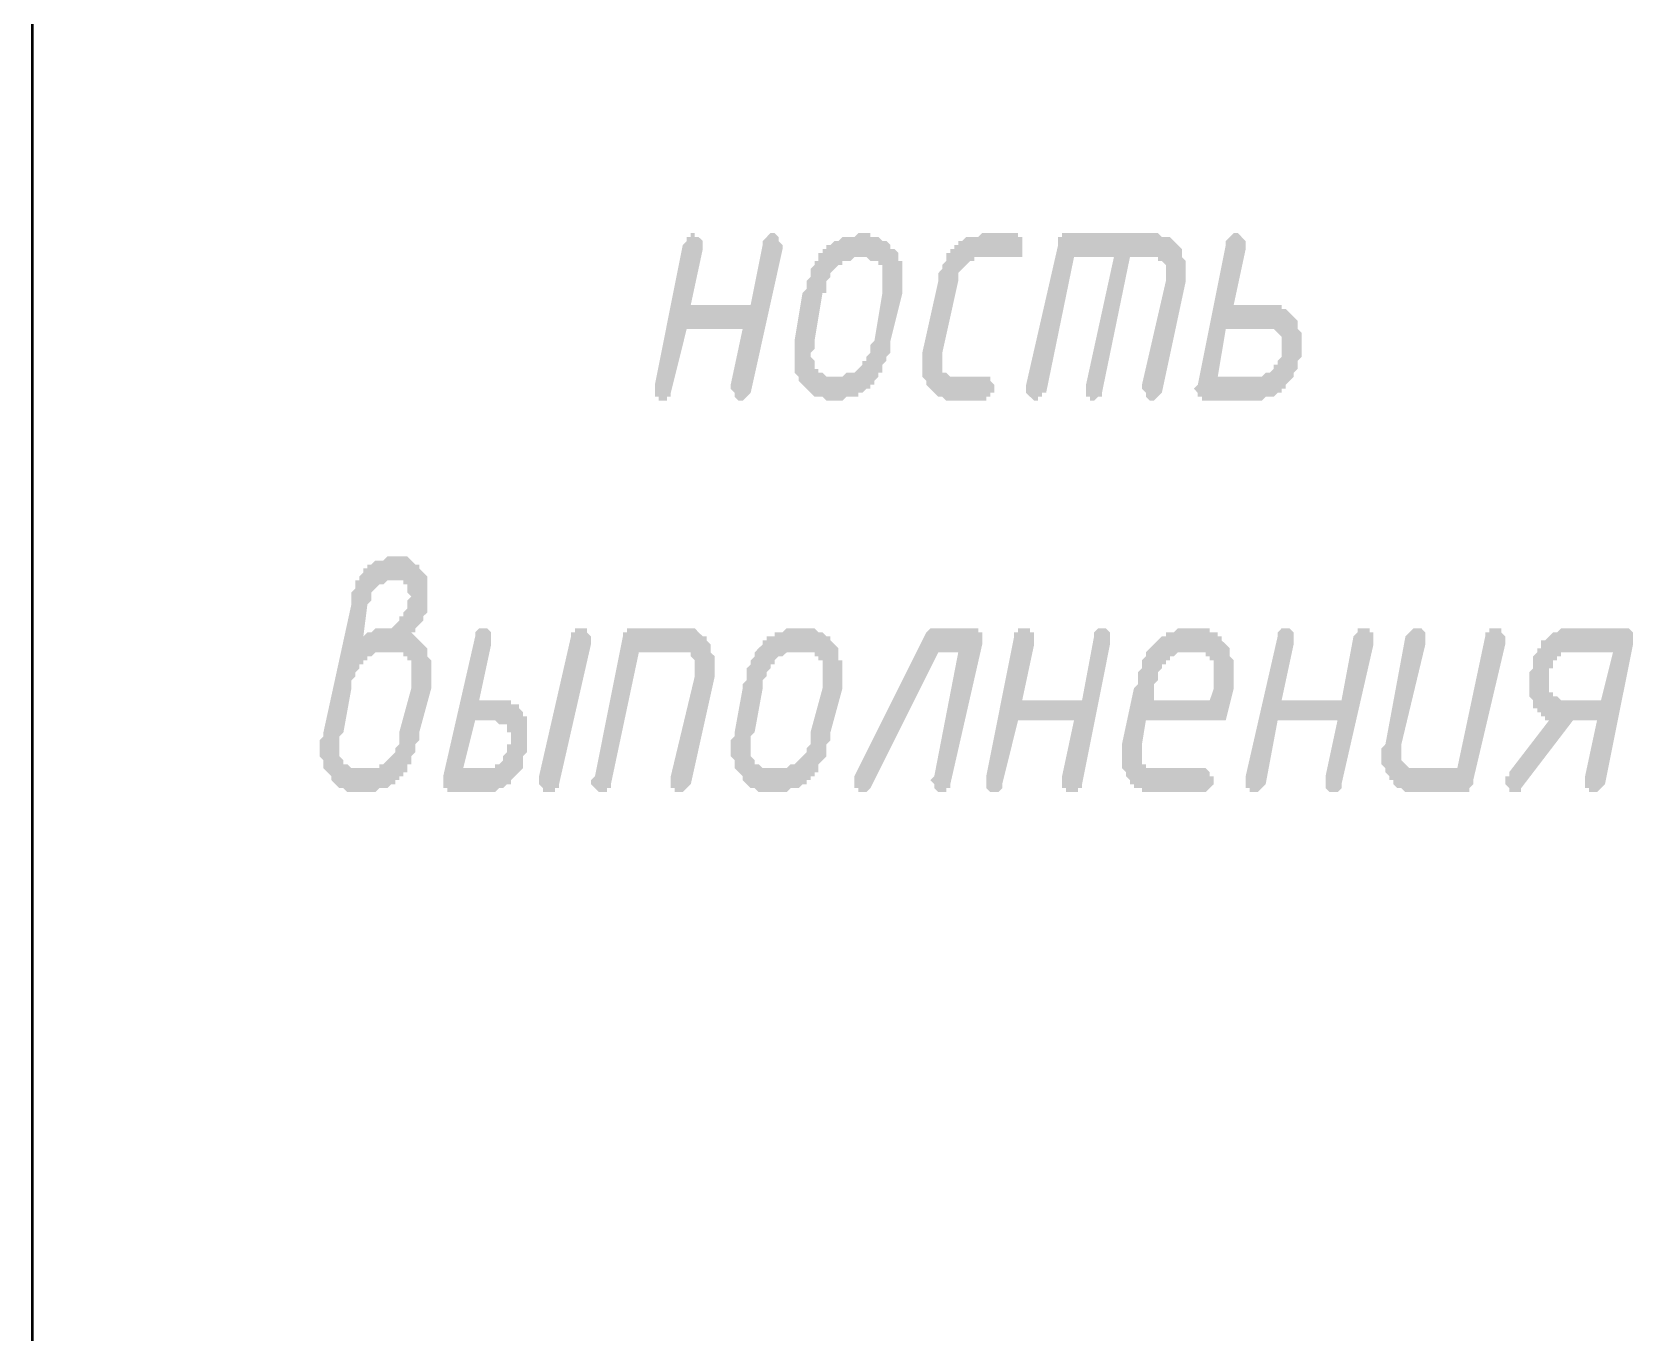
# Model space of a CAD drawing. Header units: millimetres. Extents: x 2279 to 5236, y 896 to 2828.
# Drawn here: x 5145.38 to 5162.36, y 1918.21 to 1932 of the extents above; entities that cross this region are included whole.
import ezdxf

# ---------------------------------------------------------------- set-up
doc = ezdxf.new("R2010")
doc.units = ezdxf.units.MM
doc.layers.add('PDF _!!ТОНКАЯ', color=7, linetype='Continuous')

msp = doc.modelspace()

# ---------------------------------------------------------------- hatches: boundary and pattern name
at = {"layer": 'PDF _!!ТОНКАЯ', "transparency": 33554559}
for points in [[(5152.92, 1928.854), (5152.327, 1928.854), (5152.158, 1928.176), (5152.158, 1928.176), (5152.158, 1928.134), (5152.116, 1928.134), (5152.116, 1928.092), (5152.073, 1928.092), (5152.031, 1928.092), (5152.031, 1928.134), (5151.989, 1928.134), (5151.989, 1928.176), (5151.989, 1928.219), (5151.989, 1928.219), (5151.989, 1928.261), (5151.989, 1928.261), (5152.285, 1929.743), (5152.327, 1929.785), (5152.327, 1929.827), (5152.37, 1929.827), (5152.37, 1929.87), (5152.412, 1929.87), (5152.412, 1929.827), (5152.454, 1929.827), (5152.454, 1929.827), (5152.497, 1929.785), (5152.497, 1929.743), (5152.497, 1929.743), (5152.497, 1929.7), (5152.497, 1929.7), (5152.37, 1929.108), (5153.005, 1929.108), (5153.132, 1929.743), (5153.132, 1929.785), (5153.174, 1929.827), (5153.174, 1929.827), (5153.216, 1929.87), (5153.216, 1929.87), (5153.259, 1929.87), (5153.301, 1929.827), (5153.301, 1929.827), (5153.301, 1929.785), (5153.343, 1929.743), (5153.343, 1929.743), (5153.343, 1929.7), (5153.343, 1929.7), (5153.005, 1928.176), (5153.005, 1928.176), (5152.962, 1928.134), (5152.962, 1928.134), (5152.92, 1928.092), (5152.92, 1928.092), (5152.878, 1928.092), (5152.835, 1928.134), (5152.835, 1928.134), (5152.835, 1928.176), (5152.793, 1928.219), (5152.793, 1928.219), (5152.793, 1928.261), (5152.793, 1928.261)], [(5155.46, 1928.092), (5155.122, 1928.092), (5155.122, 1928.092), (5155.079, 1928.092), (5155.037, 1928.134), (5154.995, 1928.134), (5154.995, 1928.134), (5154.952, 1928.176), (5154.952, 1928.176), (5154.91, 1928.219), (5154.91, 1928.219), (5154.868, 1928.261), (5154.868, 1928.261), (5154.868, 1928.303), (5154.825, 1928.346), (5154.825, 1928.388), (5154.825, 1928.43), (5154.825, 1928.43), (5154.825, 1928.473), (5154.825, 1928.515), (5154.825, 1928.557), (5154.825, 1928.557), (5154.825, 1928.6), (5154.995, 1929.362), (5154.995, 1929.404), (5154.995, 1929.446), (5155.037, 1929.489), (5155.037, 1929.531), (5155.037, 1929.531), (5155.079, 1929.573), (5155.079, 1929.616), (5155.079, 1929.658), (5155.122, 1929.658), (5155.122, 1929.7), (5155.164, 1929.7), (5155.164, 1929.743), (5155.164, 1929.743), (5155.206, 1929.743), (5155.206, 1929.785), (5155.249, 1929.785), (5155.249, 1929.785), (5155.291, 1929.827), (5155.333, 1929.827), (5155.333, 1929.827), (5155.376, 1929.827), (5155.418, 1929.827), (5155.46, 1929.87), (5155.46, 1929.87), (5155.503, 1929.87), (5155.799, 1929.87), (5155.841, 1929.87), (5155.841, 1929.827), (5155.884, 1929.827), (5155.884, 1929.785), (5155.884, 1929.743), (5155.884, 1929.743), (5155.884, 1929.7), (5155.884, 1929.658), (5155.884, 1929.616), (5155.841, 1929.616), (5155.799, 1929.616), (5155.799, 1929.616), (5155.46, 1929.616), (5155.418, 1929.616), (5155.376, 1929.616), (5155.376, 1929.573), (5155.333, 1929.573), (5155.333, 1929.573), (5155.291, 1929.531), (5155.291, 1929.531), (5155.249, 1929.489), (5155.249, 1929.489), (5155.206, 1929.446), (5155.206, 1929.404), (5155.206, 1929.362), (5155.206, 1929.362), (5155.037, 1928.6), (5155.037, 1928.557), (5155.037, 1928.515), (5155.037, 1928.515), (5155.037, 1928.473), (5155.037, 1928.473), (5155.037, 1928.43), (5155.037, 1928.388), (5155.079, 1928.388), (5155.079, 1928.388), (5155.122, 1928.346), (5155.164, 1928.346), (5155.206, 1928.346), (5155.46, 1928.346), (5155.503, 1928.346), (5155.545, 1928.346), (5155.545, 1928.303), (5155.545, 1928.303), (5155.587, 1928.261), (5155.587, 1928.219), (5155.587, 1928.176), (5155.545, 1928.176), (5155.545, 1928.134), (5155.503, 1928.134), (5155.503, 1928.092), (5155.46, 1928.092)], [(5156.265, 1929.743), (5156.265, 1929.785), (5156.265, 1929.827), (5156.307, 1929.827), (5156.307, 1929.87), (5156.349, 1929.87), (5157.323, 1929.87), (5157.323, 1929.87), (5157.365, 1929.827), (5157.408, 1929.827), (5157.408, 1929.827), (5157.45, 1929.827), (5157.492, 1929.785), (5157.492, 1929.785), (5157.535, 1929.743), (5157.535, 1929.743), (5157.577, 1929.7), (5157.577, 1929.658), (5157.577, 1929.658), (5157.577, 1929.616), (5157.619, 1929.573), (5157.619, 1929.531), (5157.619, 1929.489), (5157.619, 1929.489), (5157.619, 1929.446), (5157.619, 1929.404), (5157.619, 1929.362), (5157.619, 1929.362), (5157.365, 1928.176), (5157.365, 1928.176), (5157.323, 1928.134), (5157.323, 1928.134), (5157.281, 1928.092), (5157.281, 1928.092), (5157.238, 1928.092), (5157.196, 1928.134), (5157.196, 1928.134), (5157.196, 1928.176), (5157.154, 1928.219), (5157.154, 1928.219), (5157.154, 1928.261), (5157.154, 1928.261), (5157.408, 1929.362), (5157.408, 1929.404), (5157.408, 1929.446), (5157.408, 1929.446), (5157.408, 1929.489), (5157.408, 1929.531), (5157.408, 1929.531), (5157.365, 1929.573), (5157.365, 1929.573), (5157.323, 1929.573), (5157.323, 1929.616), (5157.281, 1929.616), (5157.238, 1929.616), (5157.027, 1929.616), (5156.73, 1928.176), (5156.73, 1928.176), (5156.73, 1928.134), (5156.688, 1928.134), (5156.646, 1928.092), (5156.646, 1928.092), (5156.603, 1928.092), (5156.603, 1928.134), (5156.561, 1928.134), (5156.561, 1928.176), (5156.561, 1928.219), (5156.561, 1928.219), (5156.561, 1928.261), (5156.561, 1928.261), (5156.857, 1929.616), (5156.434, 1929.616), (5156.138, 1928.176), (5156.095, 1928.176), (5156.095, 1928.134), (5156.053, 1928.134), (5156.053, 1928.092), (5156.011, 1928.092), (5156.011, 1928.092), (5155.968, 1928.134), (5155.968, 1928.134), (5155.926, 1928.176), (5155.926, 1928.219), (5155.926, 1928.219), (5155.926, 1928.261), (5155.926, 1928.261)], [(5151.65, 1925.594), (5151.65, 1925.636), (5151.692, 1925.636), (5151.692, 1925.679), (5151.735, 1925.679), (5151.735, 1925.679), (5152.285, 1925.679), (5152.327, 1925.679), (5152.37, 1925.679), (5152.37, 1925.679), (5152.412, 1925.679), (5152.454, 1925.636), (5152.454, 1925.636), (5152.497, 1925.594), (5152.539, 1925.594), (5152.539, 1925.594), (5152.539, 1925.551), (5152.581, 1925.509), (5152.581, 1925.467), (5152.581, 1925.467), (5152.581, 1925.424), (5152.624, 1925.382), (5152.624, 1925.34), (5152.624, 1925.297), (5152.624, 1925.297), (5152.624, 1925.255), (5152.624, 1925.213), (5152.624, 1925.17), (5152.37, 1924.027), (5152.327, 1923.985), (5152.327, 1923.985), (5152.285, 1923.943), (5152.285, 1923.943), (5152.243, 1923.943), (5152.243, 1923.943), (5152.2, 1923.943), (5152.2, 1923.985), (5152.158, 1923.985), (5152.158, 1924.027), (5152.158, 1924.07), (5152.158, 1924.112), (5152.158, 1924.112), (5152.412, 1925.17), (5152.412, 1925.213), (5152.412, 1925.255), (5152.412, 1925.297), (5152.412, 1925.297), (5152.412, 1925.34), (5152.37, 1925.382), (5152.37, 1925.382), (5152.37, 1925.424), (5152.327, 1925.424), (5152.285, 1925.424), (5152.243, 1925.424), (5152.243, 1925.424), (5151.819, 1925.424), (5151.523, 1924.027), (5151.523, 1923.985), (5151.481, 1923.985), (5151.481, 1923.943), (5151.438, 1923.943), (5151.438, 1923.943), (5151.396, 1923.943), (5151.396, 1923.943), (5151.354, 1923.985), (5151.354, 1923.985), (5151.311, 1924.027), (5151.311, 1924.07), (5151.354, 1924.112), (5151.354, 1924.112)], [(5155.333, 1925.679), (5155.376, 1925.679), (5155.418, 1925.679), (5155.418, 1925.636), (5155.46, 1925.636), (5155.46, 1925.594), (5155.46, 1925.551), (5155.46, 1925.509), (5155.46, 1925.509), (5155.122, 1924.027), (5155.122, 1923.985), (5155.079, 1923.985), (5155.079, 1923.943), (5155.037, 1923.943), (5155.037, 1923.943), (5154.995, 1923.943), (5154.995, 1923.943), (5154.952, 1923.985), (5154.952, 1923.985), (5154.952, 1924.027), (5154.91, 1924.07), (5154.952, 1924.112), (5154.952, 1924.112), (5155.206, 1925.424), (5154.995, 1925.424), (5154.275, 1923.985), (5154.275, 1923.985), (5154.232, 1923.943), (5154.232, 1923.943), (5154.19, 1923.943), (5154.19, 1923.943), (5154.148, 1923.943), (5154.148, 1923.985), (5154.105, 1923.985), (5154.105, 1924.027), (5154.105, 1924.07), (5154.105, 1924.112), (5154.105, 1924.112), (5154.868, 1925.636), (5154.868, 1925.636), (5154.91, 1925.679), (5154.91, 1925.679), (5154.952, 1925.679)], [(5156.434, 1924.705), (5155.841, 1924.705), (5155.672, 1924.027), (5155.672, 1923.985), (5155.672, 1923.985), (5155.63, 1923.943), (5155.587, 1923.943), (5155.587, 1923.943), (5155.545, 1923.943), (5155.545, 1923.943), (5155.503, 1923.985), (5155.503, 1923.985), (5155.503, 1924.027), (5155.503, 1924.07), (5155.503, 1924.112), (5155.503, 1924.112), (5155.799, 1925.594), (5155.799, 1925.636), (5155.841, 1925.636), (5155.841, 1925.679), (5155.884, 1925.679), (5155.884, 1925.679), (5155.926, 1925.679), (5155.968, 1925.679), (5155.968, 1925.636), (5156.011, 1925.636), (5156.011, 1925.594), (5156.011, 1925.551), (5156.011, 1925.509), (5156.011, 1925.509), (5155.884, 1924.916), (5156.519, 1924.916), (5156.646, 1925.594), (5156.646, 1925.636), (5156.646, 1925.636), (5156.688, 1925.679), (5156.73, 1925.679), (5156.73, 1925.679), (5156.773, 1925.679), (5156.773, 1925.679), (5156.815, 1925.636), (5156.815, 1925.636), (5156.815, 1925.594), (5156.815, 1925.551), (5156.815, 1925.509), (5156.815, 1925.509), (5156.519, 1924.027), (5156.519, 1923.985), (5156.476, 1923.985), (5156.476, 1923.943), (5156.434, 1923.943), (5156.434, 1923.943), (5156.392, 1923.943), (5156.349, 1923.943), (5156.349, 1923.985), (5156.307, 1923.985), (5156.307, 1924.027), (5156.307, 1924.07), (5156.307, 1924.112), (5156.307, 1924.112)], [(5159.228, 1924.705), (5158.593, 1924.705), (5158.466, 1924.027), (5158.424, 1923.985), (5158.424, 1923.985), (5158.381, 1923.943), (5158.381, 1923.943), (5158.339, 1923.943), (5158.339, 1923.943), (5158.297, 1923.943), (5158.297, 1923.985), (5158.254, 1923.985), (5158.254, 1924.027), (5158.254, 1924.07), (5158.254, 1924.112), (5158.254, 1924.112), (5158.593, 1925.594), (5158.593, 1925.636), (5158.593, 1925.636), (5158.635, 1925.679), (5158.635, 1925.679), (5158.678, 1925.679), (5158.72, 1925.679), (5158.72, 1925.679), (5158.762, 1925.636), (5158.762, 1925.636), (5158.762, 1925.594), (5158.762, 1925.551), (5158.762, 1925.509), (5158.762, 1925.509), (5158.635, 1924.916), (5159.27, 1924.916), (5159.397, 1925.594), (5159.44, 1925.636), (5159.44, 1925.636), (5159.44, 1925.679), (5159.482, 1925.679), (5159.524, 1925.679), (5159.524, 1925.679), (5159.567, 1925.679), (5159.567, 1925.636), (5159.609, 1925.636), (5159.609, 1925.594), (5159.609, 1925.551), (5159.609, 1925.509), (5159.609, 1925.509), (5159.27, 1924.027), (5159.27, 1923.985), (5159.27, 1923.985), (5159.228, 1923.943), (5159.186, 1923.943), (5159.186, 1923.943), (5159.143, 1923.943), (5159.143, 1923.943), (5159.101, 1923.985), (5159.101, 1923.985), (5159.101, 1924.027), (5159.101, 1924.07), (5159.101, 1924.112), (5159.101, 1924.112)], [(5160.794, 1925.594), (5160.794, 1925.636), (5160.837, 1925.636), (5160.837, 1925.679), (5160.879, 1925.679), (5160.879, 1925.679), (5160.921, 1925.679), (5160.964, 1925.679), (5160.964, 1925.636), (5160.964, 1925.636), (5161.006, 1925.594), (5161.006, 1925.551), (5161.006, 1925.509), (5161.006, 1925.509), (5160.667, 1924.07), (5160.667, 1924.027), (5160.625, 1923.985), (5160.625, 1923.985), (5160.625, 1923.943), (5160.583, 1923.943), (5160.54, 1923.943), (5160.54, 1923.943), (5160.032, 1923.943), (5159.99, 1923.943), (5159.948, 1923.943), (5159.948, 1923.943), (5159.905, 1923.985), (5159.863, 1923.985), (5159.863, 1923.985), (5159.821, 1924.027), (5159.821, 1924.027), (5159.821, 1924.07), (5159.778, 1924.07), (5159.778, 1924.112), (5159.736, 1924.154), (5159.736, 1924.197), (5159.736, 1924.197), (5159.694, 1924.239), (5159.694, 1924.281), (5159.694, 1924.324), (5159.694, 1924.324), (5159.694, 1924.366), (5159.694, 1924.408), (5159.736, 1924.451), (5159.948, 1925.594), (5159.99, 1925.636), (5159.99, 1925.636), (5160.032, 1925.679), (5160.032, 1925.679), (5160.075, 1925.679), (5160.075, 1925.679), (5160.117, 1925.679), (5160.159, 1925.636), (5160.159, 1925.636), (5160.159, 1925.594), (5160.159, 1925.551), (5160.159, 1925.509), (5160.159, 1925.509), (5159.905, 1924.451), (5159.905, 1924.408), (5159.905, 1924.366), (5159.905, 1924.366), (5159.905, 1924.324), (5159.905, 1924.281), (5159.948, 1924.239), (5159.948, 1924.239), (5159.99, 1924.197), (5159.99, 1924.197), (5160.032, 1924.197), (5160.075, 1924.197), (5160.075, 1924.197), (5160.498, 1924.197)]]:
    msp.add_hatch(color=256, dxfattribs=at).paths.add_polyline_path(points)
h = msp.add_hatch(color=256, dxfattribs=at)
h.paths.add_polyline_path([(5153.47, 1928.727), (5153.555, 1929.235), (5153.597, 1929.277), (5153.597, 1929.319), (5153.597, 1929.362), (5153.64, 1929.404), (5153.64, 1929.446), (5153.64, 1929.489), (5153.64, 1929.489), (5153.682, 1929.531), (5153.682, 1929.573), (5153.724, 1929.573), (5153.724, 1929.616), (5153.724, 1929.658), (5153.767, 1929.658), (5153.767, 1929.7), (5153.809, 1929.7), (5153.809, 1929.743), (5153.851, 1929.743), (5153.851, 1929.743), (5153.894, 1929.785), (5153.894, 1929.785), (5153.936, 1929.785), (5153.978, 1929.827), (5153.978, 1929.827), (5154.021, 1929.827), (5154.063, 1929.827), (5154.105, 1929.827), (5154.105, 1929.827), (5154.148, 1929.87), (5154.19, 1929.87), (5154.232, 1929.87), (5154.275, 1929.87), (5154.275, 1929.827), (5154.317, 1929.827), (5154.36, 1929.827), (5154.36, 1929.827), (5154.402, 1929.785), (5154.444, 1929.785), (5154.444, 1929.785), (5154.487, 1929.743), (5154.487, 1929.7), (5154.529, 1929.7), (5154.529, 1929.7), (5154.571, 1929.658), (5154.571, 1929.616), (5154.571, 1929.573), (5154.614, 1929.573), (5154.614, 1929.531), (5154.614, 1929.489), (5154.614, 1929.446), (5154.614, 1929.404), (5154.614, 1929.362), (5154.614, 1929.362), (5154.614, 1929.319), (5154.614, 1929.277), (5154.614, 1929.235), (5154.614, 1929.235), (5154.487, 1928.727), (5154.487, 1928.684), (5154.487, 1928.642), (5154.487, 1928.6), (5154.444, 1928.557), (5154.444, 1928.515), (5154.444, 1928.515), (5154.402, 1928.473), (5154.402, 1928.43), (5154.402, 1928.388), (5154.36, 1928.388), (5154.36, 1928.388), (5154.36, 1928.346), (5154.317, 1928.303), (5154.317, 1928.303), (5154.317, 1928.261), (5154.275, 1928.261), (5154.275, 1928.219), (5154.232, 1928.219), (5154.19, 1928.176), (5154.19, 1928.176), (5154.148, 1928.176), (5154.148, 1928.134), (5154.105, 1928.134), (5154.063, 1928.134), (5154.021, 1928.134), (5154.021, 1928.134), (5153.978, 1928.092), (5153.936, 1928.092), (5153.894, 1928.092), (5153.851, 1928.092), (5153.851, 1928.092), (5153.809, 1928.092), (5153.809, 1928.092), (5153.767, 1928.134), (5153.724, 1928.134), (5153.682, 1928.134), (5153.682, 1928.134), (5153.64, 1928.176), (5153.64, 1928.176), (5153.597, 1928.219), (5153.597, 1928.219), (5153.555, 1928.261), (5153.555, 1928.261), (5153.513, 1928.303), (5153.513, 1928.346), (5153.513, 1928.346), (5153.47, 1928.388), (5153.47, 1928.43), (5153.47, 1928.473), (5153.47, 1928.515), (5153.47, 1928.557), (5153.47, 1928.6), (5153.47, 1928.6), (5153.47, 1928.642), (5153.47, 1928.684), (5153.47, 1928.727), (5153.47, 1928.727)], flags=0)
h.paths.add_polyline_path([(5154.317, 1928.727), (5154.402, 1929.235), (5154.402, 1929.277), (5154.402, 1929.319), (5154.402, 1929.362), (5154.402, 1929.362), (5154.402, 1929.404), (5154.402, 1929.446), (5154.402, 1929.446), (5154.402, 1929.489), (5154.402, 1929.531), (5154.36, 1929.531), (5154.36, 1929.573), (5154.317, 1929.573), (5154.275, 1929.573), (5154.275, 1929.573), (5154.232, 1929.616), (5154.19, 1929.616), (5154.19, 1929.616), (5154.148, 1929.616), (5154.105, 1929.616), (5154.063, 1929.573), (5154.063, 1929.573), (5154.021, 1929.573), (5153.978, 1929.573), (5153.978, 1929.531), (5153.936, 1929.531), (5153.936, 1929.531), (5153.894, 1929.489), (5153.894, 1929.489), (5153.851, 1929.446), (5153.851, 1929.404), (5153.851, 1929.404), (5153.809, 1929.362), (5153.809, 1929.319), (5153.809, 1929.277), (5153.809, 1929.235), (5153.767, 1929.235), (5153.682, 1928.727), (5153.682, 1928.684), (5153.682, 1928.642), (5153.64, 1928.6), (5153.64, 1928.6), (5153.64, 1928.557), (5153.682, 1928.515), (5153.682, 1928.473), (5153.682, 1928.473), (5153.682, 1928.43), (5153.724, 1928.43), (5153.724, 1928.388), (5153.767, 1928.388), (5153.767, 1928.388), (5153.809, 1928.346), (5153.851, 1928.346), (5153.894, 1928.346), (5153.894, 1928.346), (5153.936, 1928.346), (5153.978, 1928.346), (5153.978, 1928.346), (5154.021, 1928.388), (5154.063, 1928.388), (5154.063, 1928.388), (5154.105, 1928.388), (5154.148, 1928.43), (5154.148, 1928.43), (5154.19, 1928.473), (5154.19, 1928.473), (5154.19, 1928.515), (5154.232, 1928.515), (5154.232, 1928.557), (5154.275, 1928.6), (5154.275, 1928.642), (5154.275, 1928.642), (5154.275, 1928.684), (5154.317, 1928.727)], flags=0)
h = msp.add_hatch(color=256, dxfattribs=at)
h.paths.add_polyline_path([(5157.831, 1928.092), (5157.789, 1928.092), (5157.789, 1928.134), (5157.746, 1928.134), (5157.746, 1928.176), (5157.704, 1928.219), (5157.704, 1928.219), (5157.746, 1928.261), (5157.746, 1928.261), (5158.043, 1929.743), (5158.043, 1929.785), (5158.085, 1929.827), (5158.085, 1929.827), (5158.127, 1929.87), (5158.127, 1929.87), (5158.17, 1929.87), (5158.212, 1929.827), (5158.212, 1929.827), (5158.254, 1929.785), (5158.254, 1929.743), (5158.254, 1929.743), (5158.254, 1929.7), (5158.254, 1929.7), (5158.127, 1929.108), (5158.551, 1929.108), (5158.551, 1929.108), (5158.593, 1929.108), (5158.635, 1929.108), (5158.635, 1929.065), (5158.678, 1929.065), (5158.72, 1929.023), (5158.72, 1929.023), (5158.762, 1928.981), (5158.762, 1928.981), (5158.762, 1928.981), (5158.805, 1928.938), (5158.805, 1928.896), (5158.805, 1928.854), (5158.847, 1928.811), (5158.847, 1928.811), (5158.847, 1928.769), (5158.847, 1928.727), (5158.847, 1928.684), (5158.847, 1928.684), (5158.847, 1928.642), (5158.847, 1928.6), (5158.847, 1928.557), (5158.805, 1928.515), (5158.805, 1928.473), (5158.805, 1928.43), (5158.762, 1928.388), (5158.762, 1928.388), (5158.762, 1928.346), (5158.72, 1928.303), (5158.72, 1928.303), (5158.678, 1928.261), (5158.678, 1928.219), (5158.678, 1928.219), (5158.635, 1928.219), (5158.635, 1928.176), (5158.593, 1928.176), (5158.551, 1928.134), (5158.551, 1928.134), (5158.508, 1928.134), (5158.466, 1928.134), (5158.466, 1928.134), (5158.424, 1928.092), (5158.381, 1928.092), (5158.339, 1928.092), (5158.297, 1928.092)], flags=0)
h.paths.add_polyline_path([(5158.466, 1928.854), (5158.043, 1928.854), (5157.958, 1928.346), (5158.381, 1928.346), (5158.381, 1928.346), (5158.424, 1928.346), (5158.466, 1928.388), (5158.466, 1928.388), (5158.508, 1928.388), (5158.551, 1928.43), (5158.551, 1928.43), (5158.551, 1928.473), (5158.593, 1928.473), (5158.593, 1928.515), (5158.635, 1928.557), (5158.635, 1928.6), (5158.635, 1928.6), (5158.635, 1928.642), (5158.635, 1928.684), (5158.635, 1928.684), (5158.635, 1928.727), (5158.635, 1928.769), (5158.635, 1928.769), (5158.593, 1928.811), (5158.593, 1928.811), (5158.551, 1928.854), (5158.551, 1928.854), (5158.508, 1928.854), (5158.466, 1928.854)], flags=0)
h = msp.add_hatch(color=256, dxfattribs=at)
h.paths.add_polyline_path([(5148.898, 1925.594), (5148.898, 1925.594), (5148.941, 1925.636), (5148.983, 1925.636), (5149.025, 1925.679), (5149.025, 1925.679), (5149.068, 1925.679), (5149.11, 1925.679), (5149.11, 1925.679), (5149.152, 1925.679), (5149.195, 1925.679), (5149.195, 1925.679), (5149.237, 1925.721), (5149.237, 1925.721), (5149.279, 1925.763), (5149.279, 1925.806), (5149.322, 1925.806), (5149.322, 1925.848), (5149.364, 1925.89), (5149.364, 1925.933), (5149.364, 1925.933), (5149.364, 1925.975), (5149.406, 1926.017), (5149.406, 1926.017), (5149.364, 1926.06), (5149.364, 1926.102), (5149.364, 1926.102), (5149.364, 1926.144), (5149.322, 1926.144), (5149.322, 1926.187), (5149.279, 1926.187), (5149.237, 1926.187), (5149.237, 1926.187), (5149.195, 1926.187), (5149.152, 1926.187), (5149.152, 1926.187), (5149.11, 1926.144), (5149.068, 1926.144), (5149.068, 1926.144), (5149.025, 1926.102), (5149.025, 1926.102), (5148.983, 1926.06), (5148.983, 1926.017), (5148.983, 1925.975), (5148.983, 1925.975), (5148.941, 1925.933)], flags=0)
h.paths.add_polyline_path([(5148.771, 1925.933), (5148.771, 1925.975), (5148.771, 1926.017), (5148.771, 1926.06), (5148.814, 1926.102), (5148.814, 1926.144), (5148.814, 1926.187), (5148.856, 1926.187), (5148.856, 1926.229), (5148.898, 1926.271), (5148.898, 1926.271), (5148.898, 1926.314), (5148.941, 1926.314), (5148.941, 1926.356), (5148.983, 1926.356), (5148.983, 1926.356), (5149.025, 1926.398), (5149.068, 1926.398), (5149.068, 1926.398), (5149.11, 1926.398), (5149.152, 1926.441), (5149.195, 1926.441), (5149.195, 1926.441), (5149.237, 1926.441), (5149.279, 1926.441), (5149.322, 1926.441), (5149.322, 1926.441), (5149.364, 1926.441), (5149.406, 1926.398), (5149.406, 1926.398), (5149.449, 1926.356), (5149.491, 1926.356), (5149.491, 1926.314), (5149.491, 1926.314), (5149.533, 1926.271), (5149.533, 1926.271), (5149.576, 1926.229), (5149.576, 1926.187), (5149.576, 1926.144), (5149.576, 1926.144), (5149.576, 1926.102), (5149.576, 1926.06), (5149.576, 1926.06), (5149.576, 1926.017), (5149.576, 1925.975), (5149.576, 1925.933), (5149.576, 1925.89), (5149.576, 1925.848), (5149.533, 1925.806), (5149.533, 1925.806), (5149.533, 1925.763), (5149.491, 1925.721), (5149.491, 1925.721), (5149.449, 1925.679), (5149.449, 1925.636), (5149.406, 1925.636), (5149.406, 1925.636), (5149.449, 1925.594), (5149.449, 1925.594), (5149.491, 1925.551), (5149.491, 1925.551), (5149.533, 1925.509), (5149.533, 1925.509), (5149.576, 1925.467), (5149.576, 1925.424), (5149.576, 1925.424), (5149.576, 1925.382), (5149.618, 1925.34), (5149.618, 1925.297), (5149.618, 1925.255), (5149.618, 1925.213), (5149.618, 1925.213), (5149.618, 1925.17), (5149.618, 1925.128), (5149.618, 1925.086), (5149.618, 1925.043), (5149.491, 1924.578), (5149.491, 1924.535), (5149.491, 1924.493), (5149.449, 1924.451), (5149.449, 1924.408), (5149.449, 1924.366), (5149.406, 1924.324), (5149.406, 1924.281), (5149.406, 1924.239), (5149.364, 1924.239), (5149.364, 1924.197), (5149.364, 1924.154), (5149.322, 1924.154), (5149.322, 1924.112), (5149.279, 1924.112), (5149.279, 1924.07), (5149.237, 1924.07), (5149.237, 1924.027), (5149.195, 1924.027), (5149.195, 1924.027), (5149.152, 1923.985), (5149.11, 1923.985), (5149.11, 1923.985), (5149.068, 1923.985), (5149.025, 1923.943), (5149.025, 1923.943), (5148.983, 1923.943), (5148.941, 1923.943), (5148.898, 1923.943), (5148.856, 1923.943), (5148.856, 1923.943), (5148.814, 1923.943), (5148.771, 1923.943), (5148.771, 1923.943), (5148.729, 1923.943), (5148.687, 1923.985), (5148.687, 1923.985), (5148.644, 1923.985), (5148.602, 1924.027), (5148.602, 1924.027), (5148.56, 1924.07), (5148.56, 1924.07), (5148.56, 1924.112), (5148.517, 1924.154), (5148.517, 1924.154), (5148.475, 1924.197), (5148.475, 1924.239), (5148.475, 1924.281), (5148.475, 1924.281), (5148.433, 1924.324), (5148.433, 1924.366), (5148.433, 1924.408), (5148.433, 1924.408), (5148.433, 1924.451), (5148.433, 1924.493), (5148.475, 1924.535), (5148.475, 1924.578)], flags=0)
h.paths.add_polyline_path([(5149.279, 1924.578), (5149.406, 1925.043), (5149.406, 1925.086), (5149.406, 1925.128), (5149.406, 1925.17), (5149.406, 1925.213), (5149.406, 1925.255), (5149.406, 1925.255), (5149.406, 1925.297), (5149.406, 1925.34), (5149.364, 1925.34), (5149.364, 1925.382), (5149.322, 1925.382), (5149.322, 1925.424), (5149.279, 1925.424), (5149.237, 1925.424), (5149.237, 1925.424), (5149.195, 1925.424), (5149.152, 1925.424), (5149.152, 1925.424), (5149.11, 1925.424), (5149.068, 1925.424), (5149.025, 1925.424), (5149.025, 1925.424), (5148.983, 1925.382), (5148.983, 1925.382), (5148.941, 1925.382), (5148.941, 1925.34), (5148.898, 1925.34), (5148.898, 1925.297), (5148.856, 1925.297), (5148.856, 1925.255), (5148.814, 1925.213), (5148.814, 1925.213), (5148.814, 1925.17), (5148.771, 1925.128), (5148.771, 1925.086), (5148.771, 1925.043), (5148.687, 1924.578), (5148.644, 1924.535), (5148.644, 1924.493), (5148.644, 1924.451), (5148.644, 1924.408), (5148.644, 1924.366), (5148.644, 1924.366), (5148.644, 1924.324), (5148.687, 1924.281), (5148.687, 1924.281), (5148.687, 1924.239), (5148.729, 1924.239), (5148.729, 1924.239), (5148.771, 1924.197), (5148.814, 1924.197), (5148.856, 1924.197), (5148.856, 1924.197), (5148.898, 1924.197), (5148.941, 1924.197), (5148.941, 1924.197), (5148.983, 1924.197), (5149.025, 1924.197), (5149.068, 1924.197), (5149.068, 1924.239), (5149.11, 1924.239), (5149.11, 1924.239), (5149.152, 1924.281), (5149.152, 1924.281), (5149.195, 1924.324), (5149.195, 1924.324), (5149.237, 1924.366), (5149.237, 1924.408), (5149.237, 1924.408), (5149.279, 1924.451), (5149.279, 1924.493), (5149.279, 1924.535), (5149.279, 1924.578)], flags=0)
h = msp.add_hatch(color=256, dxfattribs=at)
h.paths.add_polyline_path([(5149.83, 1923.943), (5149.83, 1923.943), (5149.787, 1923.943), (5149.787, 1923.985), (5149.745, 1923.985), (5149.745, 1924.027), (5149.745, 1924.07), (5149.745, 1924.112), (5149.745, 1924.112), (5150.084, 1925.594), (5150.084, 1925.636), (5150.084, 1925.636), (5150.126, 1925.679), (5150.126, 1925.679), (5150.168, 1925.679), (5150.211, 1925.679), (5150.211, 1925.679), (5150.253, 1925.636), (5150.253, 1925.636), (5150.253, 1925.594), (5150.253, 1925.551), (5150.253, 1925.509), (5150.253, 1925.509), (5150.126, 1924.916), (5150.338, 1924.916), (5150.38, 1924.916), (5150.38, 1924.916), (5150.422, 1924.916), (5150.465, 1924.916), (5150.465, 1924.874), (5150.507, 1924.874), (5150.549, 1924.874), (5150.549, 1924.832), (5150.549, 1924.832), (5150.592, 1924.789), (5150.592, 1924.747), (5150.634, 1924.747), (5150.634, 1924.705), (5150.634, 1924.662), (5150.634, 1924.62), (5150.634, 1924.578), (5150.634, 1924.535), (5150.634, 1924.535), (5150.634, 1924.493), (5150.634, 1924.451), (5150.634, 1924.451), (5150.634, 1924.408), (5150.634, 1924.366), (5150.592, 1924.324), (5150.592, 1924.281), (5150.592, 1924.239), (5150.592, 1924.197), (5150.549, 1924.154), (5150.549, 1924.154), (5150.507, 1924.112), (5150.507, 1924.112), (5150.465, 1924.07), (5150.465, 1924.07), (5150.465, 1924.027), (5150.422, 1924.027), (5150.38, 1923.985), (5150.38, 1923.985), (5150.338, 1923.985), (5150.338, 1923.985), (5150.295, 1923.943), (5150.253, 1923.943), (5150.211, 1923.943), (5150.211, 1923.943), (5150.168, 1923.943), (5150.126, 1923.943)], flags=0)
h.paths.add_polyline_path([(5150.295, 1924.705), (5150.084, 1924.705), (5149.957, 1924.197), (5150.168, 1924.197), (5150.211, 1924.197), (5150.253, 1924.197), (5150.253, 1924.197), (5150.295, 1924.197), (5150.295, 1924.239), (5150.338, 1924.239), (5150.38, 1924.281), (5150.38, 1924.281), (5150.38, 1924.324), (5150.422, 1924.366), (5150.422, 1924.366), (5150.422, 1924.408), (5150.422, 1924.451), (5150.465, 1924.451), (5150.465, 1924.493), (5150.465, 1924.535), (5150.465, 1924.578), (5150.422, 1924.578), (5150.422, 1924.62), (5150.422, 1924.662), (5150.38, 1924.662), (5150.38, 1924.662), (5150.338, 1924.662), (5150.295, 1924.705), (5150.295, 1924.705)], flags=0)
h.paths.add_polyline_path([(5151.1, 1925.594), (5151.1, 1925.636), (5151.142, 1925.636), (5151.142, 1925.679), (5151.184, 1925.679), (5151.184, 1925.679), (5151.227, 1925.679), (5151.269, 1925.679), (5151.269, 1925.636), (5151.269, 1925.636), (5151.311, 1925.594), (5151.311, 1925.551), (5151.311, 1925.509), (5151.311, 1925.509), (5150.973, 1924.027), (5150.973, 1923.985), (5150.93, 1923.985), (5150.93, 1923.943), (5150.888, 1923.943), (5150.888, 1923.943), (5150.846, 1923.943), (5150.803, 1923.943), (5150.803, 1923.985), (5150.803, 1923.985), (5150.761, 1924.027), (5150.761, 1924.07), (5150.761, 1924.112), (5150.761, 1924.112)], flags=0)
h = msp.add_hatch(color=256, dxfattribs=at)
h.paths.add_polyline_path([(5152.835, 1924.578), (5152.92, 1925.043), (5152.92, 1925.086), (5152.962, 1925.128), (5152.962, 1925.17), (5152.962, 1925.213), (5152.962, 1925.255), (5153.005, 1925.297), (5153.005, 1925.34), (5153.047, 1925.382), (5153.047, 1925.382), (5153.047, 1925.424), (5153.089, 1925.467), (5153.089, 1925.467), (5153.132, 1925.509), (5153.132, 1925.509), (5153.132, 1925.551), (5153.174, 1925.551), (5153.174, 1925.594), (5153.216, 1925.594), (5153.259, 1925.594), (5153.259, 1925.636), (5153.301, 1925.636), (5153.301, 1925.636), (5153.343, 1925.636), (5153.386, 1925.679), (5153.428, 1925.679), (5153.428, 1925.679), (5153.47, 1925.679), (5153.513, 1925.679), (5153.555, 1925.679), (5153.597, 1925.679), (5153.597, 1925.679), (5153.64, 1925.679), (5153.682, 1925.679), (5153.682, 1925.679), (5153.724, 1925.636), (5153.767, 1925.636), (5153.767, 1925.636), (5153.809, 1925.594), (5153.851, 1925.594), (5153.851, 1925.551), (5153.851, 1925.551), (5153.894, 1925.509), (5153.894, 1925.509), (5153.936, 1925.467), (5153.936, 1925.424), (5153.936, 1925.382), (5153.936, 1925.34), (5153.978, 1925.34), (5153.978, 1925.297), (5153.978, 1925.255), (5153.978, 1925.213), (5153.978, 1925.213), (5153.978, 1925.17), (5153.978, 1925.128), (5153.978, 1925.086), (5153.978, 1925.043), (5153.851, 1924.578), (5153.851, 1924.535), (5153.851, 1924.493), (5153.809, 1924.451), (5153.809, 1924.408), (5153.809, 1924.366), (5153.809, 1924.324), (5153.767, 1924.281), (5153.767, 1924.281), (5153.724, 1924.239), (5153.724, 1924.197), (5153.724, 1924.197), (5153.724, 1924.154), (5153.682, 1924.154), (5153.682, 1924.112), (5153.64, 1924.112), (5153.64, 1924.07), (5153.597, 1924.07), (5153.597, 1924.027), (5153.555, 1924.027), (5153.555, 1924.027), (5153.513, 1923.985), (5153.47, 1923.985), (5153.47, 1923.985), (5153.428, 1923.985), (5153.386, 1923.943), (5153.343, 1923.943), (5153.343, 1923.943), (5153.301, 1923.943), (5153.259, 1923.943), (5153.216, 1923.943), (5153.216, 1923.943), (5153.174, 1923.943), (5153.132, 1923.943), (5153.089, 1923.943), (5153.089, 1923.943), (5153.047, 1923.985), (5153.047, 1923.985), (5153.005, 1923.985), (5152.962, 1924.027), (5152.962, 1924.027), (5152.92, 1924.07), (5152.92, 1924.07), (5152.92, 1924.112), (5152.878, 1924.154), (5152.878, 1924.154), (5152.835, 1924.197), (5152.835, 1924.239), (5152.835, 1924.281), (5152.835, 1924.281), (5152.793, 1924.324), (5152.793, 1924.366), (5152.793, 1924.408), (5152.793, 1924.408), (5152.793, 1924.451), (5152.793, 1924.493), (5152.835, 1924.535), (5152.835, 1924.578)], flags=0)
h.paths.add_polyline_path([(5153.64, 1924.578), (5153.767, 1925.043), (5153.767, 1925.086), (5153.767, 1925.128), (5153.767, 1925.17), (5153.767, 1925.213), (5153.767, 1925.255), (5153.767, 1925.255), (5153.767, 1925.297), (5153.767, 1925.34), (5153.724, 1925.34), (5153.724, 1925.382), (5153.682, 1925.382), (5153.682, 1925.424), (5153.64, 1925.424), (5153.597, 1925.424), (5153.597, 1925.424), (5153.555, 1925.424), (5153.513, 1925.424), (5153.513, 1925.424), (5153.47, 1925.424), (5153.428, 1925.424), (5153.386, 1925.424), (5153.386, 1925.424), (5153.343, 1925.382), (5153.343, 1925.382), (5153.301, 1925.382), (5153.259, 1925.34), (5153.259, 1925.34), (5153.259, 1925.297), (5153.216, 1925.297), (5153.216, 1925.255), (5153.174, 1925.213), (5153.174, 1925.213), (5153.174, 1925.17), (5153.132, 1925.128), (5153.132, 1925.086), (5153.132, 1925.043), (5153.047, 1924.578), (5153.005, 1924.535), (5153.005, 1924.493), (5153.005, 1924.451), (5153.005, 1924.408), (5153.005, 1924.366), (5153.005, 1924.366), (5153.005, 1924.324), (5153.047, 1924.281), (5153.047, 1924.281), (5153.047, 1924.239), (5153.089, 1924.239), (5153.089, 1924.239), (5153.132, 1924.197), (5153.174, 1924.197), (5153.216, 1924.197), (5153.216, 1924.197), (5153.259, 1924.197), (5153.301, 1924.197), (5153.301, 1924.197), (5153.343, 1924.197), (5153.386, 1924.197), (5153.386, 1924.197), (5153.428, 1924.239), (5153.47, 1924.239), (5153.47, 1924.239), (5153.513, 1924.281), (5153.513, 1924.281), (5153.555, 1924.324), (5153.555, 1924.324), (5153.597, 1924.366), (5153.597, 1924.408), (5153.597, 1924.408), (5153.64, 1924.451), (5153.64, 1924.493), (5153.64, 1924.535), (5153.64, 1924.578)], flags=0)
h = msp.add_hatch(color=256, dxfattribs=at)
h.paths.add_polyline_path([(5157.916, 1925.043), (5157.916, 1925.086), (5157.916, 1925.128), (5157.916, 1925.17), (5157.916, 1925.213), (5157.916, 1925.255), (5157.916, 1925.255), (5157.916, 1925.297), (5157.916, 1925.34), (5157.873, 1925.34), (5157.873, 1925.382), (5157.831, 1925.382), (5157.831, 1925.424), (5157.789, 1925.424), (5157.789, 1925.424), (5157.746, 1925.424), (5157.704, 1925.424), (5157.662, 1925.424), (5157.662, 1925.424), (5157.619, 1925.424), (5157.577, 1925.424), (5157.577, 1925.424), (5157.535, 1925.424), (5157.492, 1925.382), (5157.492, 1925.382), (5157.45, 1925.382), (5157.45, 1925.34), (5157.408, 1925.34), (5157.408, 1925.297), (5157.365, 1925.297), (5157.365, 1925.255), (5157.323, 1925.213), (5157.323, 1925.213), (5157.323, 1925.17), (5157.323, 1925.128), (5157.281, 1925.086), (5157.281, 1925.043), (5157.281, 1924.916), (5157.873, 1924.916)], flags=0)
h.paths.add_polyline_path([(5158.127, 1925.043), (5158.043, 1924.705), (5157.196, 1924.705), (5157.154, 1924.451), (5157.154, 1924.408), (5157.154, 1924.366), (5157.154, 1924.366), (5157.154, 1924.324), (5157.154, 1924.281), (5157.154, 1924.239), (5157.196, 1924.239), (5157.196, 1924.197), (5157.238, 1924.197), (5157.238, 1924.197), (5157.281, 1924.197), (5157.323, 1924.197), (5157.789, 1924.197), (5157.831, 1924.197), (5157.873, 1924.154), (5157.873, 1924.154), (5157.873, 1924.112), (5157.916, 1924.112), (5157.916, 1924.07), (5157.916, 1924.027), (5157.873, 1923.985), (5157.873, 1923.985), (5157.831, 1923.943), (5157.831, 1923.943), (5157.789, 1923.943), (5157.238, 1923.943), (5157.238, 1923.943), (5157.196, 1923.943), (5157.154, 1923.943), (5157.154, 1923.985), (5157.111, 1923.985), (5157.069, 1923.985), (5157.069, 1924.027), (5157.027, 1924.027), (5157.027, 1924.07), (5157.027, 1924.07), (5156.984, 1924.112), (5156.984, 1924.154), (5156.942, 1924.197), (5156.942, 1924.197), (5156.942, 1924.239), (5156.942, 1924.281), (5156.942, 1924.324), (5156.942, 1924.324), (5156.942, 1924.366), (5156.942, 1924.408), (5156.942, 1924.451), (5157.069, 1925.043), (5157.111, 1925.086), (5157.111, 1925.128), (5157.111, 1925.17), (5157.111, 1925.213), (5157.154, 1925.255), (5157.154, 1925.297), (5157.154, 1925.34), (5157.196, 1925.382), (5157.196, 1925.382), (5157.196, 1925.424), (5157.238, 1925.467), (5157.238, 1925.467), (5157.281, 1925.509), (5157.281, 1925.509), (5157.323, 1925.551), (5157.323, 1925.551), (5157.365, 1925.594), (5157.365, 1925.594), (5157.408, 1925.594), (5157.408, 1925.636), (5157.45, 1925.636), (5157.492, 1925.636), (5157.492, 1925.636), (5157.535, 1925.679), (5157.577, 1925.679), (5157.577, 1925.679), (5157.619, 1925.679), (5157.662, 1925.679), (5157.704, 1925.679), (5157.746, 1925.679), (5157.746, 1925.679), (5157.789, 1925.679), (5157.831, 1925.679), (5157.873, 1925.679), (5157.873, 1925.636), (5157.916, 1925.636), (5157.958, 1925.636), (5157.958, 1925.594), (5158, 1925.594), (5158, 1925.551), (5158, 1925.551), (5158.043, 1925.509), (5158.043, 1925.509), (5158.085, 1925.467), (5158.085, 1925.424), (5158.085, 1925.382), (5158.127, 1925.34), (5158.127, 1925.34), (5158.127, 1925.297), (5158.127, 1925.255), (5158.127, 1925.213), (5158.127, 1925.213), (5158.127, 1925.17), (5158.127, 1925.128), (5158.127, 1925.086), (5158.127, 1925.043)], flags=0)
h = msp.add_hatch(color=256, dxfattribs=at)
h.paths.add_polyline_path([(5161.726, 1924.705), (5161.175, 1923.985), (5161.175, 1923.943), (5161.133, 1923.943), (5161.133, 1923.943), (5161.091, 1923.943), (5161.048, 1923.943), (5161.048, 1923.985), (5161.048, 1923.985), (5161.006, 1924.027), (5161.006, 1924.07), (5161.006, 1924.112), (5161.048, 1924.112), (5161.048, 1924.154), (5161.472, 1924.705), (5161.429, 1924.705), (5161.429, 1924.747), (5161.387, 1924.747), (5161.387, 1924.789), (5161.345, 1924.789), (5161.345, 1924.832), (5161.302, 1924.832), (5161.302, 1924.874), (5161.302, 1924.916), (5161.26, 1924.959), (5161.26, 1925.001), (5161.26, 1925.001), (5161.26, 1925.043), (5161.26, 1925.086), (5161.26, 1925.128), (5161.26, 1925.17), (5161.26, 1925.17), (5161.26, 1925.213), (5161.302, 1925.255), (5161.302, 1925.297), (5161.302, 1925.34), (5161.302, 1925.382), (5161.345, 1925.424), (5161.345, 1925.467), (5161.387, 1925.467), (5161.387, 1925.509), (5161.387, 1925.551), (5161.429, 1925.551), (5161.429, 1925.551), (5161.472, 1925.594), (5161.472, 1925.594), (5161.514, 1925.636), (5161.514, 1925.636), (5161.556, 1925.636), (5161.599, 1925.679), (5161.599, 1925.679), (5161.641, 1925.679), (5161.683, 1925.679), (5161.726, 1925.679), (5161.768, 1925.679), (5161.768, 1925.679), (5162.276, 1925.679), (5162.318, 1925.679), (5162.318, 1925.679), (5162.361, 1925.636), (5162.361, 1925.636), (5162.361, 1925.594), (5162.361, 1925.551), (5162.361, 1925.509), (5162.361, 1925.509), (5162.064, 1924.027), (5162.022, 1923.985), (5162.022, 1923.985), (5161.98, 1923.943), (5161.98, 1923.943), (5161.937, 1923.943), (5161.937, 1923.943), (5161.895, 1923.943), (5161.895, 1923.985), (5161.853, 1923.985), (5161.853, 1924.027), (5161.853, 1924.07), (5161.853, 1924.112), (5161.853, 1924.112), (5161.98, 1924.705)], flags=0)
h.paths.add_polyline_path([(5161.641, 1924.916), (5162.022, 1924.916), (5162.149, 1925.424), (5161.726, 1925.424), (5161.683, 1925.424), (5161.683, 1925.424), (5161.641, 1925.424), (5161.599, 1925.424), (5161.599, 1925.382), (5161.556, 1925.382), (5161.556, 1925.34), (5161.514, 1925.34), (5161.514, 1925.297), (5161.514, 1925.255), (5161.472, 1925.255), (5161.472, 1925.213), (5161.472, 1925.17), (5161.472, 1925.17), (5161.472, 1925.128), (5161.472, 1925.086), (5161.472, 1925.043), (5161.472, 1925.043), (5161.472, 1925.001), (5161.514, 1925.001), (5161.514, 1924.959), (5161.556, 1924.959), (5161.556, 1924.959), (5161.599, 1924.916), (5161.641, 1924.916)], flags=0)

# ---------------------------------------------------------------- linework, layer by layer
at = {"layer": 'PDF _!!ТОНКАЯ', "lineweight": 50}
msp.add_lwpolyline([(5145.385, 1946.423), (5145.385, 1804.644)], dxfattribs=at)

doc.saveas('drawing.dxf')
